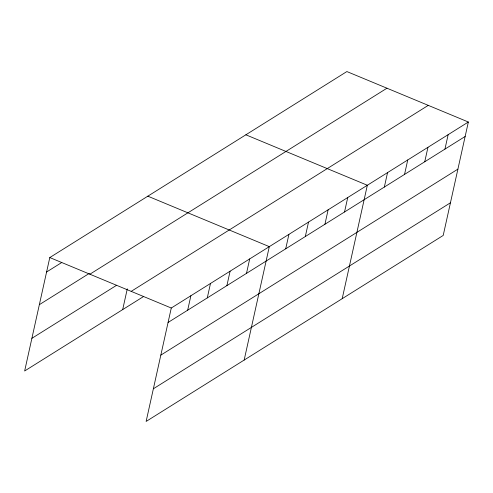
<?xml version="1.0" encoding="UTF-8"?>
<svg xmlns="http://www.w3.org/2000/svg" width="493" height="493" viewBox="0 0 493 493"><rect width="100%" height="100%" fill="white"/><g stroke="black" fill="none" stroke-linecap="round" stroke-linejoin="round"><path stroke-width="0.74" d="M468.35 122.017L171.274 308.02L146.125 421.441L443.207 235.444L468.35 122.017L346.875 71.559L49.793 257.556L24.65 370.982L143.555 296.533M122.683 309.604L127.293 288.818M187.679 310.189L190.877 295.745M207.282 297.914L210.486 283.469M226.891 285.638L230.095 271.193M246.5 273.362L249.698 258.917M244.164 360.063L269.307 246.636L147.832 196.177M285.712 248.811L288.916 234.36M305.321 236.535L308.519 222.084M324.924 224.26L328.128 209.808M344.533 211.984L347.738 197.533M342.197 298.684L367.34 185.257L245.865 134.799M384.343 187.057L387.547 172.612M404.543 174.411L407.748 159.96M424.744 161.759L427.949 147.315M444.945 149.114L448.149 134.669M46.595 272L61.773 262.498M39.354 304.668L89.319 273.381M89.88 274.207L386.962 88.21M31.891 338.321L116.644 285.256M131.187 291.363L428.263 105.366M168.07 322.465L465.145 136.469M160.829 355.126L457.905 169.13M153.366 388.78L450.448 202.783M49.793 257.556L171.274 308.02"/></g></svg>
